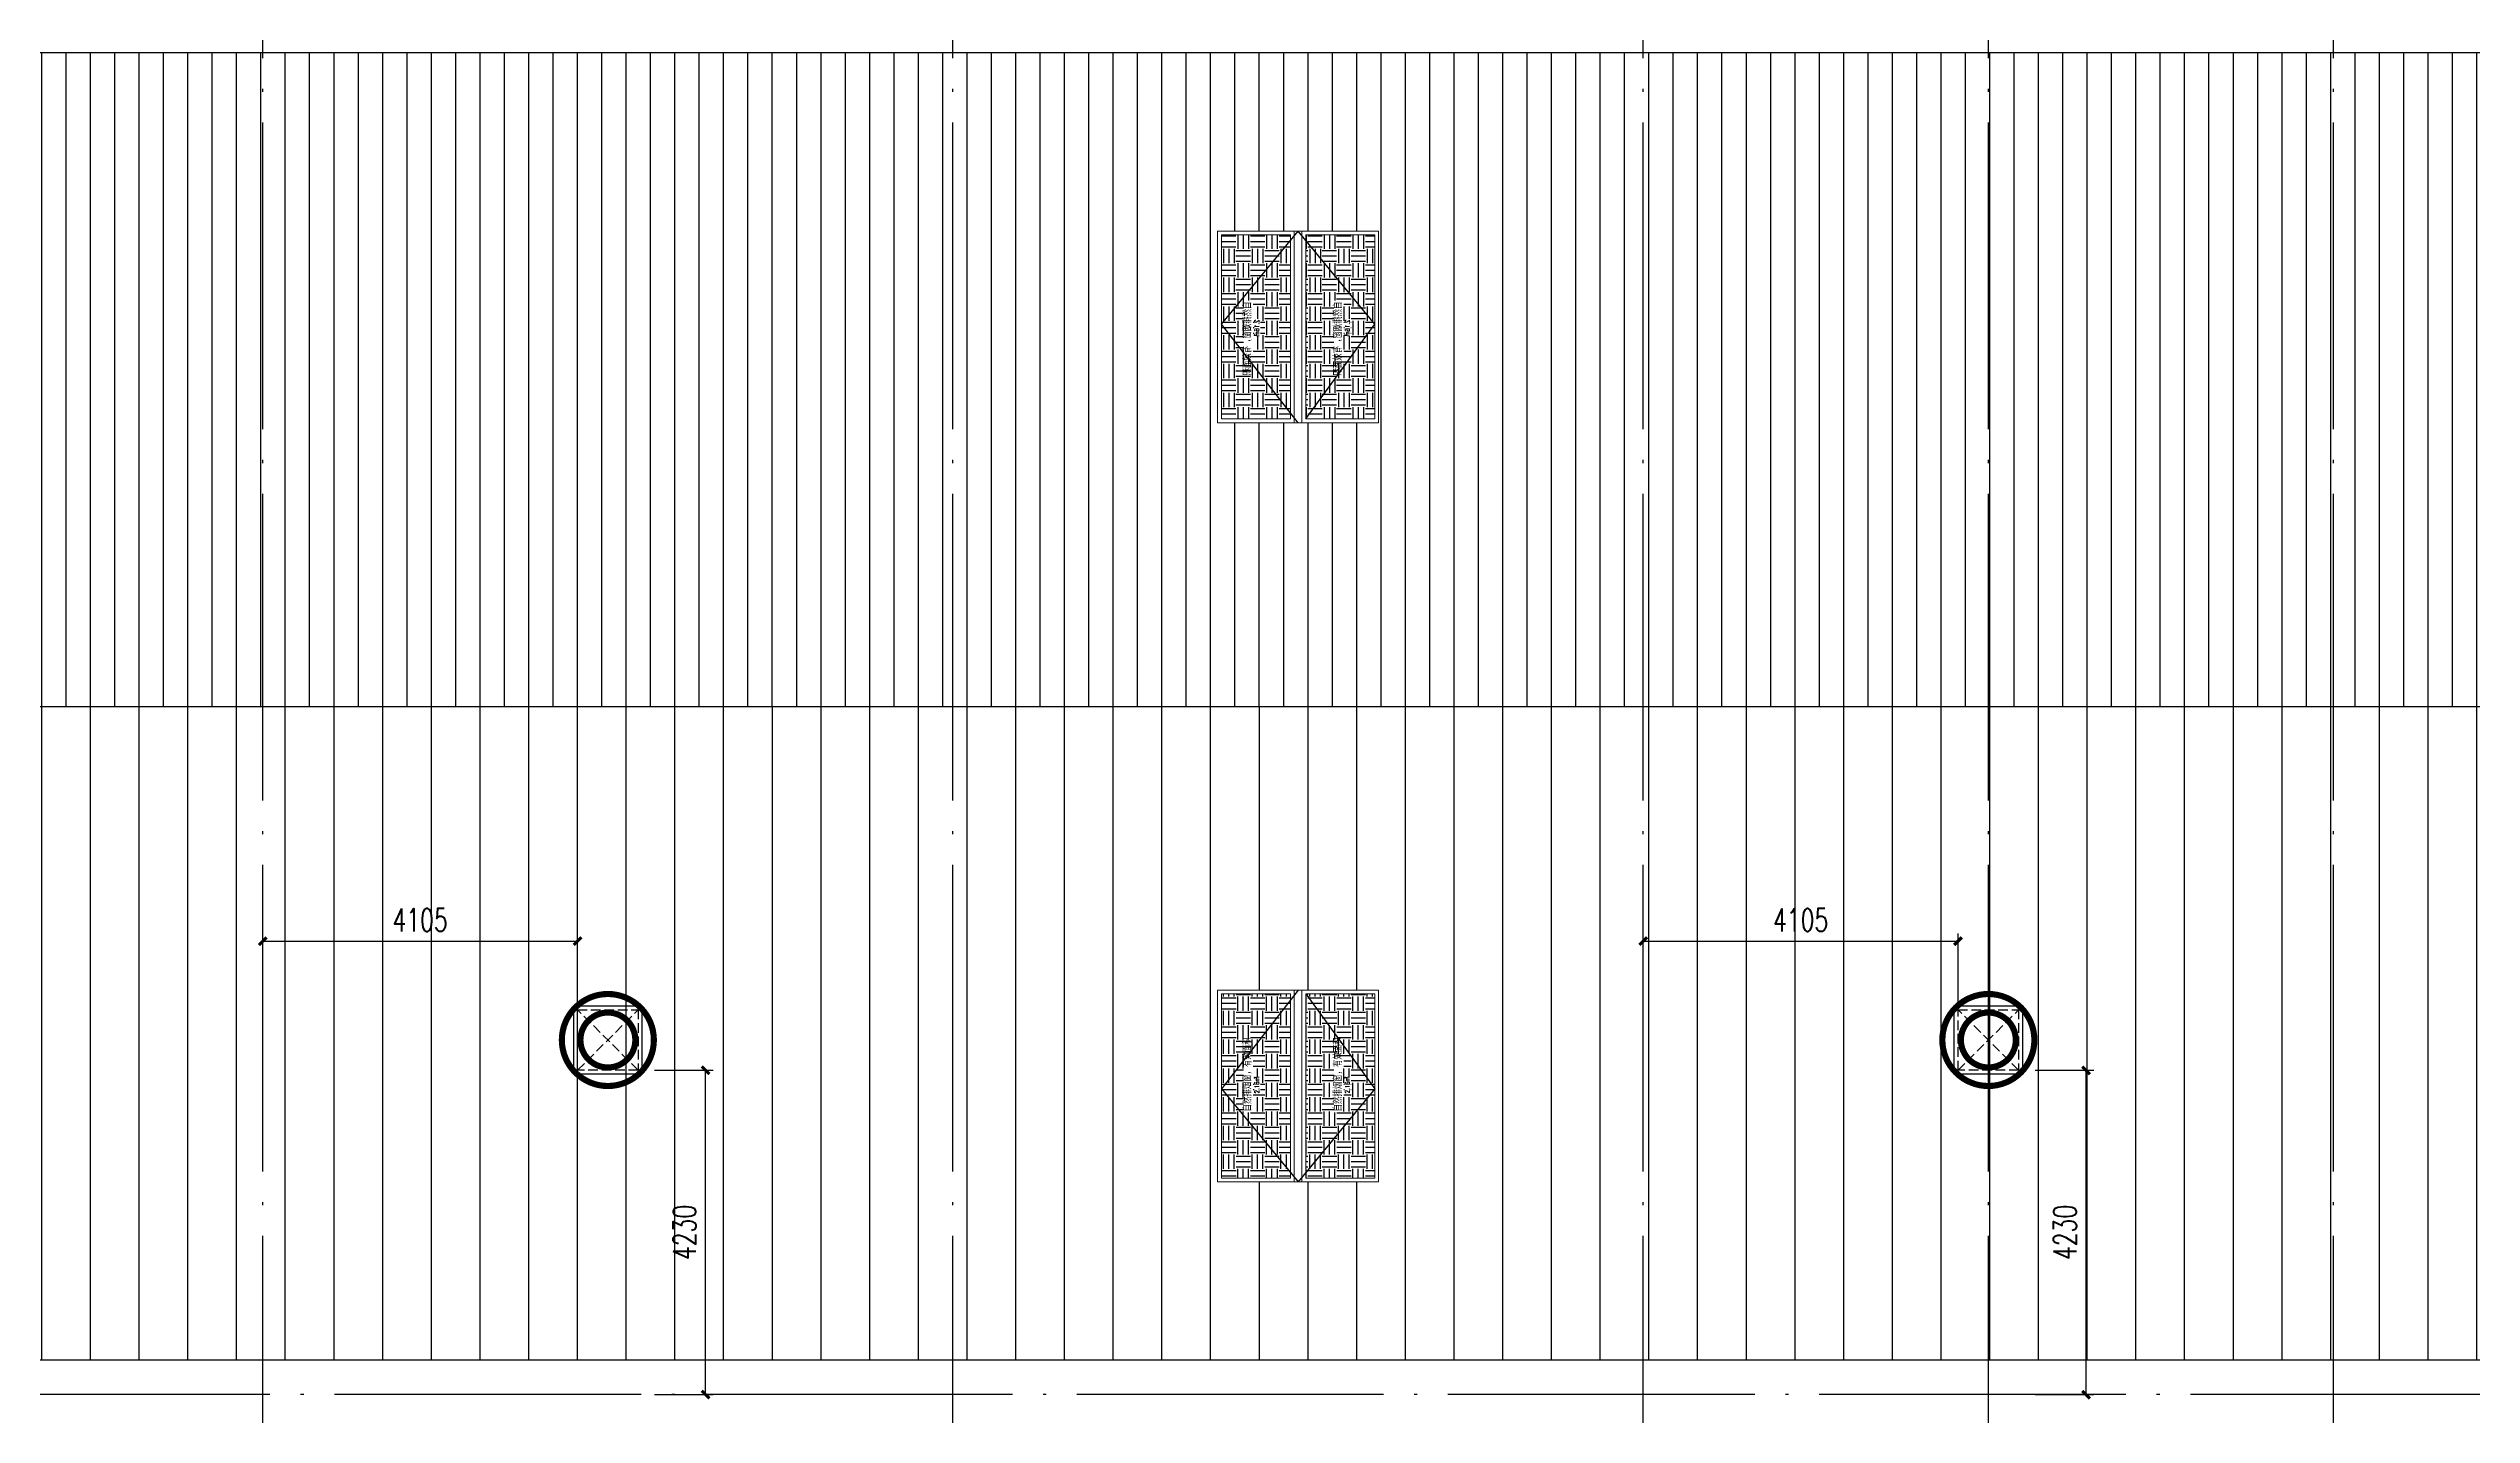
# Model space of a CAD drawing. Extents: x -555607 to 460190, y 498714 to 1664455.
# Drawn here: x 215352 to 246946, y 566610 to 584427 of the extents above; entities that cross this region are included whole.
import ezdxf

# ---------------------------------------------------------------- set-up
doc = ezdxf.new("R2010")
doc.units = 0
doc.header["$LTSCALE"] = 1000
doc.header["$MEASUREMENT"] = 0
for name, pattern in [('DASH', [0.35, 0.25, -0.1]), ('DOTE', [2.42, 2, -0.2, 0.02, -0.2]), ('HIDDEN', [9.525, 6.35, -3.175])]:
    doc.linetypes.add(name, pattern=pattern)
doc.layers.get('Defpoints').update_dxf_attribs({"color": 210})
for name, color, linetype in [('A-AXIS-DOTE', 14, 'DOTE'), ('A-AXIS-DP', 126, 'Continuous'), ('A-HATCH-2', 251, 'Continuous'), ('A-LIN-V', 9, 'Continuous'), ('A-SFCE', 30, 'Continuous'), ('A-WINDOW', 8, 'Continuous'), ('SPACE', 7, 'Continuous'), ('SPACE_HATCH', 8, 'Continuous'), ('参考线', 8, 'Continuous'), ('外框', 1, 'HIDDEN'), ('暖通', 7, 'Continuous')]:
    doc.layers.add(name, color=color, linetype=linetype)
doc.layers.add('成型线', color=3, linetype='Continuous', lineweight=18)
doc.styles.add('_TCH_DIM_T3', font='SIMPLEX', dxfattribs={"width": 0.705882, "bigfont": 'GBCBIG'})
doc.styles.add('_TCH_SPACE', font='SIMPLEX', dxfattribs={"height": 5, "bigfont": 'GBCBIG'})
doc.dimstyles.new('_TCH_ARCH&&100', dxfattribs={"dimtxt": 297.5, "dimasz": 100, "dimexe": 100, "dimexo": 100, "dimgap": 126.25, "dimtad": 1, "dimdec": 0, "dimzin": 0, "dimdsep": 46, "dimtxsty": '_TCH_DIM_T3', "dimblk": 'ARCHTICK', "dimcen": 0.09, "dimclrt": 7, "dimazin": 2, "dimtfac": 1, "dimtdec": 0, "dimtix": 1, "dimtmove": 2, "dimatfit": 3, "dimfxl": 100, "dimtolj": 1, "dimtzin": 0, "dimarcsym": 0})
pattern_1 = [(0, (0, 0), (187.5, 187.5), [187.5, -187.5]), (0, (0, 70.31), (187.5, 187.5), [187.5, -187.5]), (0, (0, 140.62), (187.5, 187.5), [187.5, -187.5]), (90, (23.44, 164.06), (-187.5, 187.5), [187.5, -187.5]), (90, (93.75, 164.06), (-187.5, 187.5), [187.5, -187.5]), (90, (164.06, 164.06), (-187.5, 187.5), [187.5, -187.5])]

# ---------------------------------------------------------------- blocks, each defined once
blk = doc.blocks.new('44')
blk.add_wipeout([(277446, 745270), (279946, 745270), (279946, 747370), (277446, 747370)]).dxf.layer = '参考线'
at = {"layer": 'SPACE_HATCH'}
h = blk.add_hatch(dxfattribs=at)
h.set_pattern_fill('土壤', color=250, scale=50, style=0)
h.set_pattern_definition(pattern_1)
h.paths.add_polyline_path([(277496, 746420), (279896, 746420), (279896, 747320), (277496, 747320)])
h.paths.add_polyline_path([(278352, 746904), (279057, 746904), (279057, 747034), (278352, 747034)])
h.paths.add_polyline_path([(278591, 746811), (278817, 746811), (278817, 746895), (278591, 746895)])
h = blk.add_hatch(dxfattribs=at)
h.set_pattern_fill('土壤', color=250, scale=50, style=0)
h.set_pattern_definition(pattern_1)
h.paths.add_polyline_path([(277496, 746220), (279896, 746220), (279896, 745320), (277496, 745320)])
h.paths.add_polyline_path([(278352, 745724), (279057, 745724), (279057, 745854), (278352, 745854)])
h.paths.add_polyline_path([(278591, 745631), (278817, 745631), (278817, 745715), (278591, 745715)])
at = {"layer": '外框', "color": 250}
for points in [[(279946, 746320), (278658, 747320), (277446, 746320)], [(279896, 746220), (278658, 745320), (277446, 746320)]]:
    blk.add_lwpolyline(points, dxfattribs=at)
at = {"layer": '成型线', "color": 8}
for p, q in [((279946, 745270), (279946, 747370)), ((277446, 746370), (279946, 746370)), ((277446, 746270), (279946, 746270)), ((277496, 746420), (279896, 746420)), ((277496, 746220), (279896, 746220))]:
    blk.add_line(p, q, dxfattribs=at)
for points in [[(279946, 745270), (277446, 745270), (277446, 747370), (279946, 747370)], [(277496, 746420), (277496, 747320), (279896, 747320), (279896, 746420)], [(279896, 746220), (279896, 745320), (277496, 745320), (277496, 746220)]]:
    blk.add_lwpolyline(points, dxfattribs=at)
at = {"layer": 'SPACE', "color": 250, "style": '_TCH_SPACE'}
for p in [(278365, 746930), (278365, 745750)]:
    blk.add_text('自然排烟窗，有效面积', height=96.5, dxfattribs=at).set_placement(p)
at = {"layer": 'SPACE', "color": 250, "style": '_TCH_SPACE', "width": 0.705882}
for s, height, p in [('2.16m', 59.5, (278600, 746828)), ('2', 29.8, (278792, 746863)), ('2.16m', 59.5, (278600, 745648)), ('2', 29.8, (278792, 745683))]:
    blk.add_text(s, height=height, dxfattribs=at).set_placement(p)
blk = doc.blocks.new('frtt')
at = {"layer": 'A-LIN-V', "xscale": -1, "rotation": 90}
blk.add_blockref('44', (1112916, 997966), dxfattribs=at)
at = {"layer": 'A-LIN-V', "rotation": 90}
blk.add_blockref('44', (1112916, 430674), dxfattribs=at)
blk = doc.blocks.new('242343243')
at = {"layer": 'A-WINDOW'}
blk.add_blockref('frtt', (-134950, -138475), dxfattribs=at)
blk = doc.blocks.new('fengji')
at = {"layer": '暖通', "color": 7, "linetype": 'DASH', "ltscale": 0.5}
for p, q in [((-395, 395), (395, -395)), ((395, 395), (-395, -395))]:
    blk.add_line(p, q, dxfattribs=at)
at = {"layer": '暖通', "color": 7, "const_width": 79.8}
for points in [[(0, -600, -1), (0, 600, -1)], [(0, -600, 1), (0, 600, 1)]]:
    blk.add_lwpolyline(points, format="xyb", dxfattribs=at)
at = {"layer": '暖通', "color": 7, "ltscale": 0.5}
blk.add_lwpolyline([(-445, 445), (445, 445), (445, -445), (-445, -445)], close=True, dxfattribs=at)
at = {"layer": '暖通', "color": 7, "linetype": 'DASH', "const_width": 79.8}
for points in [[(0, -358, -1), (0, 358, -1)], [(0, -358, 1), (0, 358, 1)]]:
    blk.add_lwpolyline(points, format="xyb", dxfattribs=at)
at = {"layer": '暖通', "color": 7, "linetype": 'DASH', "ltscale": 0.5}
blk.add_lwpolyline([(-395, 395), (395, 395), (395, -395), (-395, -395)], close=True, dxfattribs=at)
blk = doc.blocks.new('_ArchTick')
at = {"color": 0, "linetype": 'ByBlock', "const_width": 0.4}
blk.add_lwpolyline([(-0.5, -0.5), (0.5, 0.5)], dxfattribs=at)
blk = doc.blocks.new('*D706')
at = {"layer": 'A-AXIS-DP', "color": 0, "lineweight": -2, "transparency": 16777216}
for p, q in [((241255, 571100), (242020, 571100)), ((241920, 566870), (241920, 571100)), ((241255, 566870), (242020, 566870))]:
    blk.add_line(p, q, dxfattribs=at)
at = {"layer": 'Defpoints', "color": 0, "transparency": 16777216}
for p in [(241155, 571100), (241920, 571100), (241155, 566870)]:
    blk.add_point(p, dxfattribs=at)
at = {"layer": 'A-AXIS-DP', "color": 0, "lineweight": -2, "transparency": 16777216, "xscale": 100, "yscale": 100, "zscale": 100}
for p, rotation in [((241920, 571100), 90), ((241920, 566870), 270)]:
    blk.add_blockref('_ArchTick', p, dxfattribs=dict(at, rotation=rotation))
at = {"layer": 'A-AXIS-DP', "color": 7, "transparency": 16777216, "insert": (241645, 568985), "char_height": 297.5, "attachment_point": 5, "rotation": 90, "style": '_TCH_DIM_T3'}
blk.add_mtext('\\A1;4230', dxfattribs=at)
blk = doc.blocks.new('*D707')
at = {"layer": 'A-AXIS-DP', "color": 0, "lineweight": -2, "transparency": 16777216}
for p, q in [((223255, 571100), (224020, 571100)), ((223920, 566870), (223920, 571100)), ((223255, 566870), (224020, 566870))]:
    blk.add_line(p, q, dxfattribs=at)
at = {"layer": 'Defpoints', "color": 0, "transparency": 16777216}
for p in [(223155, 571100), (223920, 571100), (223155, 566870)]:
    blk.add_point(p, dxfattribs=at)
at = {"layer": 'A-AXIS-DP', "color": 0, "lineweight": -2, "transparency": 16777216, "xscale": 100, "yscale": 100, "zscale": 100}
for p, rotation in [((223920, 571100), 90), ((223920, 566870), 270)]:
    blk.add_blockref('_ArchTick', p, dxfattribs=dict(at, rotation=rotation))
at = {"layer": 'A-AXIS-DP', "color": 7, "transparency": 16777216, "insert": (223645, 568985), "char_height": 297.5, "attachment_point": 5, "rotation": 90, "style": '_TCH_DIM_T3'}
blk.add_mtext('\\A1;4230', dxfattribs=at)
blk = doc.blocks.new('*D828')
at = {"layer": 'A-AXIS-DP', "color": 0, "lineweight": -2, "transparency": 16777216}
for p, q in [((236146, 571990), (236146, 572885)), ((240251, 571990), (240251, 572885)), ((236146, 572785), (240251, 572785))]:
    blk.add_line(p, q, dxfattribs=at)
at = {"layer": 'Defpoints', "color": 0, "transparency": 16777216}
for p in [(240251, 572785), (236146, 571890), (240251, 571890)]:
    blk.add_point(p, dxfattribs=at)
at = {"layer": 'A-AXIS-DP', "color": 0, "lineweight": -2, "transparency": 16777216, "xscale": 100, "yscale": 100, "zscale": 100, "rotation": 180}
blk.add_blockref('_ArchTick', (236146, 572785), dxfattribs=at)
at = {"layer": 'A-AXIS-DP', "color": 0, "lineweight": -2, "transparency": 16777216, "xscale": 100, "yscale": 100, "zscale": 100}
blk.add_blockref('_ArchTick', (240251, 572785), dxfattribs=at)
at = {"layer": 'A-AXIS-DP', "color": 7, "transparency": 16777216, "insert": (238198, 573060), "char_height": 297.5, "attachment_point": 5, "style": '_TCH_DIM_T3'}
blk.add_mtext('\\A1;4105', dxfattribs=at)
blk = doc.blocks.new('*D832')
at = {"layer": 'A-AXIS-DP', "color": 0, "lineweight": -2, "transparency": 16777216}
for p, q in [((218146, 571990), (218146, 572885)), ((222251, 571990), (222251, 572885)), ((218146, 572785), (222251, 572785))]:
    blk.add_line(p, q, dxfattribs=at)
at = {"layer": 'Defpoints', "color": 0, "transparency": 16777216}
for p in [(222251, 572785), (218146, 571890), (222251, 571890)]:
    blk.add_point(p, dxfattribs=at)
at = {"layer": 'A-AXIS-DP', "color": 0, "lineweight": -2, "transparency": 16777216, "xscale": 100, "yscale": 100, "zscale": 100, "rotation": 180}
blk.add_blockref('_ArchTick', (218146, 572785), dxfattribs=at)
at = {"layer": 'A-AXIS-DP', "color": 0, "lineweight": -2, "transparency": 16777216, "xscale": 100, "yscale": 100, "zscale": 100}
blk.add_blockref('_ArchTick', (222251, 572785), dxfattribs=at)
at = {"layer": 'A-AXIS-DP', "color": 7, "transparency": 16777216, "insert": (220198, 573060), "char_height": 297.5, "attachment_point": 5, "style": '_TCH_DIM_T3'}
blk.add_mtext('\\A1;4105', dxfattribs=at)
blk = doc.blocks.new('2312321321')
at = {"layer": '暖通', "rotation": 180}
for p in [(222645.8, 571495), (240645.8, 571495)]:
    blk.add_blockref('fengji', p, dxfattribs=at)
at = {"layer": 'A-AXIS-DP'}
for p1, p2, distance, picture, middle in [((218145.8, 571890), (222250.8, 571890), 895, '*D832', (220198.3, 573060)), ((236145.8, 571890), (240250.8, 571890), 895, '*D828', (238198.3, 573060)), ((223154.7, 566870), (223154.7, 571100), -765.3, '*D707', (223645, 568985)), ((241154.7, 566870), (241154.7, 571100), -765.3, '*D706', (241645, 568985))]:
    dim = blk.add_aligned_dim(p1=p1, p2=p2, distance=distance, dimstyle='_TCH_ARCH&&100', dxfattribs=at)
    dim.commit()
    dim.dimension.update_dxf_attribs({"geometry": picture, "text_midpoint": middle})

msp = doc.modelspace()

# ---------------------------------------------------------------- hatches: boundary and pattern name
at = {"layer": 'A-HATCH-2'}
h = msp.add_hatch(dxfattribs=at)
h.set_pattern_fill('ANSI31', color=250, scale=200, angle=45)
h.set_pattern_definition([(90, (0, 0), (-317.5, 0), [])])
h.paths.add_polyline_path([(233880, 575845), (366415.7, 575845), (371645.8, 575845), (371645.8, 584370), (192072.8, 584370), (189306.7, 575845), (200954.9, 575845)])
h = msp.add_hatch(dxfattribs=at)
h.set_pattern_fill('ANSI31', color=250, scale=400, angle=45)
h.set_pattern_definition([(90, (0, 0), (-635, 0), [])])
h.paths.add_polyline_path([(233880, 575845), (366415.7, 575845), (371645.8, 575845), (371645.8, 567320), (186845.8, 567335.8), (186845.8, 568260.6), (189306.7, 575845), (221250, 575845)])

# ---------------------------------------------------------------- linework, layer by layer
at = {"layer": 'A-AXIS-DOTE', "color": 250, "ltscale": 2}
for p, q in [((227145.8, 540740), (227145.8, 728870)), ((236145.8, 540740), (236145.8, 637259.3)), ((240645.8, 540740), (240645.8, 637259.3)), ((245145.8, 540740), (245145.8, 637259.3)), ((218145.8, 540740), (218145.8, 626220)), ((377960, 566870), (181990, 566870))]:
    msp.add_line(p, q, dxfattribs=at)
at = {"layer": 'A-LIN-V', "color": 8}
for points in [[(371645.8, 584370), (192072.8, 584370)], [(371645.8, 567320), (186545.8, 567320)]]:
    msp.add_lwpolyline(points, dxfattribs=at)
at = {"layer": 'A-SFCE', "color": 8}
msp.add_lwpolyline([(189306.7, 575845), (371645.8, 575845)], dxfattribs=at)

# ---------------------------------------------------------------- next in the draw order: block references
at = {"layer": 'A-WINDOW'}
msp.add_blockref('242343243', (0, 0), dxfattribs=at)

# ---------------------------------------------------------------- next in the draw order: block references
at = {"layer": '暖通', "color": 7}
msp.add_blockref('2312321321', (0, 0), dxfattribs=at)

doc.saveas('drawing.dxf')
